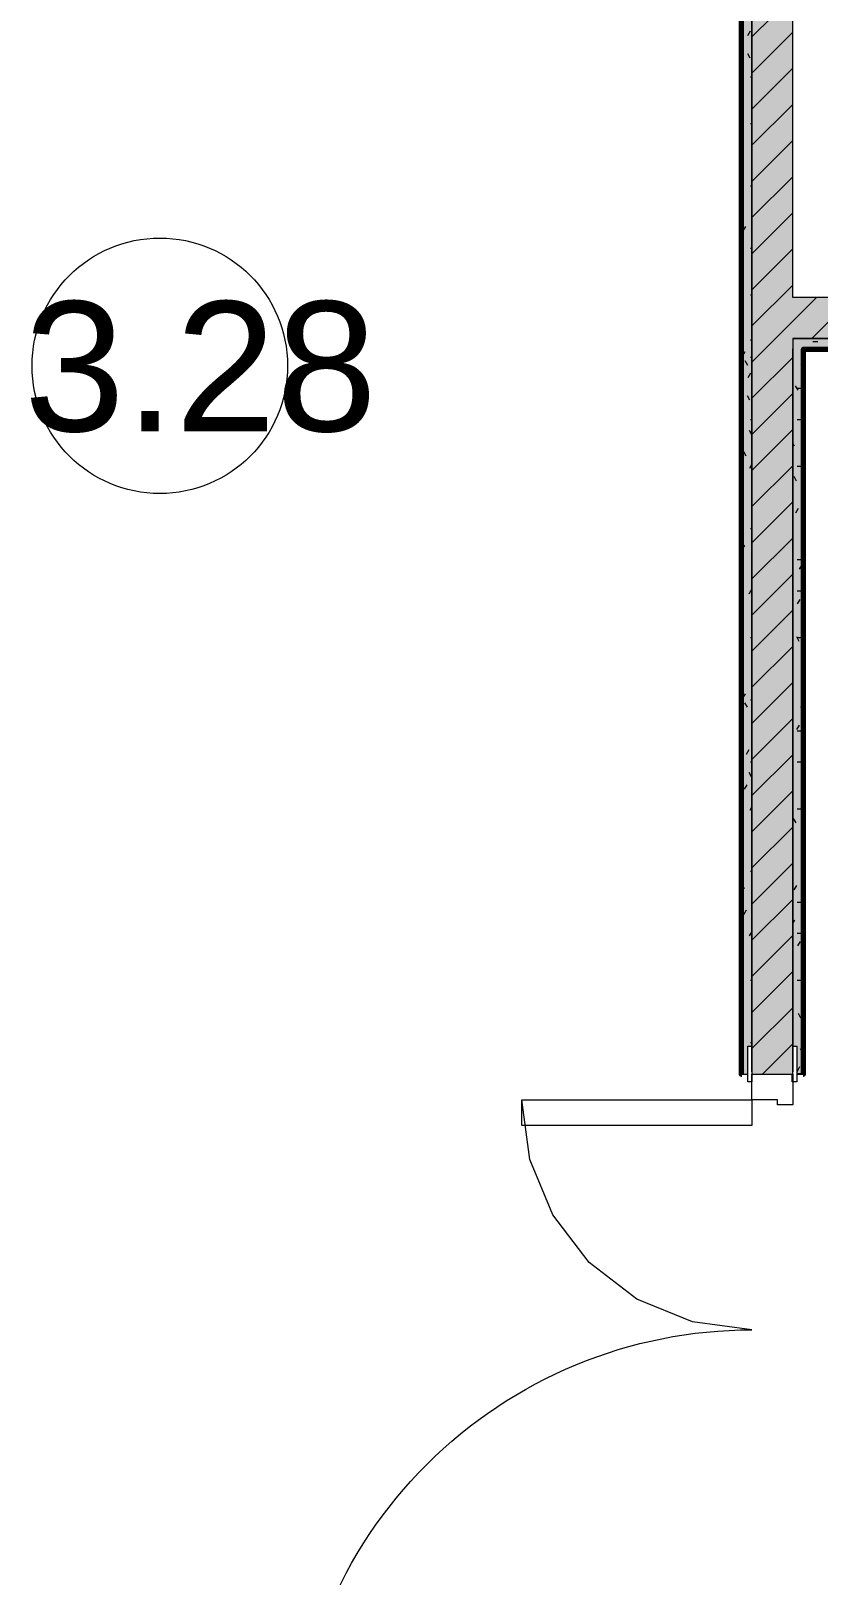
# Model space of a CAD drawing. Header units: millimetres. Extents: x -3817 to 677485, y -22715 to 103890.
# Drawn here: x 660335 to 661875, y 6076 to 9098 of the extents above; entities that cross this region are included whole.
import ezdxf

# ---------------------------------------------------------------- set-up
doc = ezdxf.new("R2010")
doc.units = ezdxf.units.MM
doc.layers.add('PDF _Геометрия', color=7, linetype='Continuous', true_color=0x1d1d1d)
doc.layers.add('PDF _Сплошная заливка', color=7, linetype='Continuous', true_color=0xffffff)
doc.layers.add('PDF _Текст', color=7, linetype='Continuous')
doc.styles.add('PDF GOST-Common', font='arial.ttf')

msp = doc.modelspace()

# ---------------------------------------------------------------- hatches: boundary and pattern name
at = {"layer": 'PDF _Сплошная заливка', "transparency": 33554559}
h = msp.add_hatch(color=256, dxfattribs=at)
h.paths.add_polyline_path([(661825.5, 1975.9), (661825.5, 5605.9), (661745.5, 5605.9), (661745.5, 1975.9)], flags=0)
h.paths.add_polyline_path([(661825.5, 7055.9), (661825.5, 11275.9), (661745.5, 11275.9), (661745.5, 7055.9), (661795.5, 7055.9)], flags=0)
h = msp.add_hatch(color=256, dxfattribs=at)
h.paths.add_polyline_path([(661745.5, 1975.9), (661745.2, 5550.9), (661737.5, 5550.9), (661737.5, 5605.9), (661725.5, 5605.9), (661725.5, 1975.9)], flags=0)
h.paths.add_polyline_path([(661725.5, 7055.9), (661737.5, 7055.9), (661737.5, 7110.9), (661745.5, 7110.9), (661745.5, 11255.9), (661725.5, 11254.9), (661725.5, 7060.5)], flags=0)
h = msp.add_hatch(color=256, dxfattribs=at)
h.paths.add_polyline_path([(662325.5, 8495.9), (662355.5, 8495.9), (662355.5, 8575.9), (661825.5, 8575.9), (661825.5, 8495.9)], flags=0)
h.paths.add_polyline_path([(664005.5, 8495.9), (664005.5, 8575.9), (663305.5, 8575.9), (663305.5, 8495.9), (663985.5, 8495.9)], flags=0)
h = msp.add_hatch(color=256, dxfattribs=at)
h.paths.add_polyline_path([(663985.5, 8475.9), (663985.5, 8495.9), (663335.5, 8495), (663335.5, 8487.9), (663305.5, 8487.9), (663305.5, 8475.9), (663984.5, 8475.9)], flags=0)
h.paths.add_polyline_path([(661825.5, 8475.9), (662355.5, 8475.9), (662355.5, 8487.9), (662325.5, 8487.9), (662325.5, 8495.9), (661825.5, 8495.9)], flags=0)
h = msp.add_hatch(color=256, dxfattribs=at)
h.paths.add_polyline_path([(661845.5, 1975.9), (661845.5, 5605.9), (661833.5, 5605.9), (661833.5, 5550.9), (661825.5, 5550.9), (661825.5, 1975.9)], flags=0)
h.paths.add_polyline_path([(661833.5, 7055.9), (661845.5, 7055.9), (661845.5, 8475.9), (661825.5, 8475.9), (661826.3, 7110.9), (661833.5, 7110.9), (661833.5, 7060.5)], flags=0)

# ---------------------------------------------------------------- linework, layer by layer
at = {"layer": 'PDF _Геометрия', "color": 9, "lineweight": 9, "true_color": 0xc0c0c0}
for points in [[(661625.5, 12495.9), (661605.5, 12495.9), (661605.5, 11475.9), (661625.5, 11475.9), (661625.5, 12475.9), (662275.5, 12475.9), (661625.5, 12475.9), (661625.5, 12275.9), (662125.5, 12275.9), (662125.5, 8575.9), (661825.5, 8575.9), (661825.5, 11275.9), (661825.5, 11475.9), (661825.5, 12275.9), (661625.5, 12275.9), (661625.5, 11475.9), (661625.5, 11495.9), (661145.5, 11495.9), (661145.5, 11483.9)], [(661725.5, 7055.9), (661737.5, 7055.9)], [(661745.5, 7055.9), (661825.5, 7055.9)], [(661833.5, 7055.9), (661845.5, 7055.9)]]:
    msp.add_lwpolyline(points, dxfattribs=at)
at = {"layer": 'PDF _Геометрия', "color": 231, "lineweight": 70, "true_color": 0xff80c0}
for points in [[(661724.5, 11254.9), (661724.5, 7055.9), (661725.5, 7055.9)], [(661845.5, 7055.9), (661846.5, 7055.9), (661846.5, 8474.9), (662355.5, 8474.9), (662355.5, 8475.9)]]:
    msp.add_lwpolyline(points, dxfattribs=at)
at = {"layer": 'PDF _Геометрия', "color": 231, "lineweight": 9, "true_color": 0xff80c0}
for points in [[(661725.5, 7055.9), (661725.5, 11254.9), (661724.5, 11254.9)], [(662355.5, 8475.9), (661845.5, 8475.9), (661845.5, 8474.9), (661845.5, 7055.9)]]:
    msp.add_lwpolyline(points, dxfattribs=at)
at = {"layer": 'PDF _Геометрия', "color": 7, "lineweight": 9}
for points in [[(661725.5, 11254.9), (661725.5, 7055.9)], [(661825.5, 8495.9), (662325.5, 8495.9), (661825.5, 8495.9), (661825.5, 8475.9)], [(661845.5, 8475.9), (662355.5, 8475.9)], [(661845.5, 7055.9), (661845.5, 8474.9)]]:
    msp.add_lwpolyline(points, dxfattribs=at)
msp.add_lwpolyline([(661745.5, 11255.9), (661745.5, 7060.5)], close=True, dxfattribs=at)
at = {"layer": 'PDF _Геометрия', "lineweight": 9}
for points in [[(661745.5, 9086.1), (661825.5, 9166.1)], [(661745.5, 9015.4), (661825.5, 9095.4)], [(661745.5, 8944.7), (661825.5, 9024.7)], [(661745.5, 8874), (661825.5, 8954)], [(661745.5, 8803.2), (661825.5, 8883.2)], [(661745.5, 8732.5), (661825.5, 8812.5)], [(661745.5, 8661.8), (661825.5, 8741.8)], [(661745.5, 8591.1), (661825.5, 8671.1)], [(661745.5, 8520.4), (661825.5, 8600.4)], [(661745.5, 8449.7), (661825.5, 8529.7), (661871.6, 8575.9)], [(661862.4, 8495.9), (661942.4, 8575.9)], [(661745.5, 8379), (661825.5, 8459)], [(661745.5, 8308.3), (661825.5, 8388.3)], [(661745.5, 8237.6), (661825.5, 8317.6)], [(661745.5, 8166.8), (661825.5, 8246.8)], [(661745.5, 8096.1), (661825.5, 8176.1)], [(661745.5, 8025.4), (661825.5, 8105.4)], [(661745.5, 7954.7), (661825.5, 8034.7)], [(661745.5, 7884), (661825.5, 7964)], [(661745.5, 7813.3), (661825.5, 7893.3)], [(661745.5, 7742.6), (661825.5, 7822.6)], [(661745.5, 7671.9), (661825.5, 7751.9)], [(661745.5, 7601.2), (661825.5, 7681.2)], [(661745.5, 7530.4), (661825.5, 7610.4)], [(661745.5, 7459.7), (661825.5, 7539.7)], [(661745.5, 7389), (661825.5, 7469)], [(661745.5, 7318.3), (661825.5, 7398.3)], [(661745.5, 7247.6), (661825.5, 7327.6)], [(661745.5, 7176.9), (661825.5, 7256.9)], [(661745.5, 7106.2), (661825.5, 7186.2)], [(661765.9, 7055.9), (661825.5, 7115.5)]]:
    msp.add_lwpolyline(points, dxfattribs=at)
at = {"layer": 'PDF _Геометрия', "color": 253, "lineweight": 9, "true_color": 0x9b9b9b}
for points in [[(661741.8, 9097.1), (661736.8, 9088.4)], [(661742.3, 9044.4), (661737.3, 9053.1)], [(661742.5, 9008.2), (661745.5, 9008.2)], [(661742.5, 8916.7), (661745.5, 8916.7)], [(661728.2, 8825.1), (661725.5, 8829.8)], [(661725.5, 8825), (661725.5, 8824.9)], [(661742.5, 8794.8), (661745.5, 8794.8)], [(661732.6, 8715.3), (661727.6, 8706.6)], [(661742.5, 8672.9), (661745.5, 8672.9)], [(661742.5, 8581.5), (661745.5, 8581.5)], [(661745.5, 8490.4), (661743.6, 8493.6)], [(661731.5, 8469.5), (661726.5, 8460.8)], [(661864.4, 8490), (661874.5, 8490)], [(661737.5, 8443.3), (661732.4, 8452)], [(661742.5, 8459.5), (661745.5, 8459.5)], [(661825.9, 8450.2), (661825.5, 8449.4)], [(661845.5, 8439.1), (661842.1, 8444.9)], [(661742.7, 8427.9), (661737.6, 8419.2)], [(661836, 8394.6), (661830.9, 8403.3)], [(661741.5, 8375.3), (661736.5, 8384)], [(661834, 8398.6), (661844, 8398.6)], [(661845.5, 8362.2), (661843.2, 8358.2)], [(661745.5, 8307.5), (661740.6, 8315.9)], [(661742.5, 8337.6), (661745.5, 8337.6)], [(661745.5, 8310.9), (661744.7, 8309.5)], [(661834, 8337.6), (661844, 8337.6)], [(661828.9, 8284.9), (661825.5, 8290.8)], [(661734.5, 8265.6), (661729.4, 8274.3)], [(661745.5, 8249.9), (661740.6, 8241.5)], [(661742.5, 8246.2), (661745.5, 8246.2)], [(661833, 8216.9), (661827.9, 8225.6)], [(661834, 8246.2), (661844, 8246.2)], [(661836, 8162.9), (661831, 8154.1)], [(661727.4, 8155.9), (661725.5, 8159.2)], [(661742.5, 8124.3), (661745.5, 8124.3)], [(661731.5, 8087.9), (661726.4, 8096.6)], [(661834, 8063.3), (661844, 8063.3)], [(661843.1, 8053.2), (661838, 8044.5)], [(661744.5, 8004.5), (661739.5, 7995.8)], [(661742.5, 8002.3), (661745.5, 8002.3)], [(661839, 7985.1), (661833.9, 7976.4)], [(661834, 8002.3), (661844, 8002.3)], [(661845.5, 7935.4), (661845.1, 7934.8)], [(661742.5, 7910.9), (661745.5, 7910.9)], [(661838.2, 7903.1), (661833.1, 7911.8)], [(661834, 7910.9), (661844, 7910.9)], [(661732.3, 7800.4), (661727.3, 7791.7)], [(661736.7, 7774.1), (661731.6, 7782.8)], [(661742.5, 7789), (661745.5, 7789)], [(661845.5, 7768.5), (661841.3, 7775.8)], [(661837.9, 7739.4), (661832.9, 7730.7)], [(661834, 7728), (661844, 7728)], [(661739.4, 7690.7), (661734.3, 7682)], [(661845.5, 7691.6), (661844, 7689.1)], [(661744.8, 7638.1), (661739.8, 7646.8)], [(661742.5, 7667.1), (661745.5, 7667.1)], [(661834, 7667.1), (661844, 7667.1)], [(661735.3, 7622.7), (661730.3, 7614)], [(661745.5, 7579.4), (661741.4, 7572.3)], [(661742.5, 7575.6), (661745.5, 7575.6)], [(661832.2, 7547.7), (661827.1, 7556.4)], [(661834, 7575.6), (661844, 7575.6)], [(661825.6, 7535.3), (661825.5, 7535)], [(661742.5, 7453.7), (661745.5, 7453.7)], [(661730.7, 7418.7), (661725.6, 7427.4)], [(661832.7, 7425.6), (661827.7, 7416.9)], [(661734.2, 7376.9), (661729.2, 7368.2)], [(661834, 7392.7), (661844, 7392.7)], [(661828.6, 7357.6), (661825.5, 7352.2)], [(661745.3, 7335.3), (661740.3, 7326.6)], [(661742.5, 7331.8), (661745.5, 7331.8)], [(661834, 7331.8), (661844, 7331.8)], [(661839.8, 7316), (661834.7, 7307.3)], [(661742.5, 7240.3), (661745.5, 7240.3)], [(661834, 7240.3), (661844, 7240.3)], [(661841.4, 7165.9), (661836.4, 7174.6)], [(661742.5, 7118.4), (661745.5, 7118.4)], [(661845.5, 7097.9), (661840.5, 7106.6)], [(661729, 7063.2), (661725.5, 7057)], [(661838.7, 7070.2), (661833.7, 7061.5)], [(661834, 7057.5), (661844, 7057.5)]]:
    msp.add_lwpolyline(points, dxfattribs=at)
at = {"layer": 'PDF _Геометрия', "color": 9, "lineweight": 9, "true_color": 0xc0c0c0}
msp.add_lwpolyline([(661825.5, 7060.5), (661825.5, 8475.9)], close=True, dxfattribs=at)
at = {"layer": 'PDF _Геометрия', "color": 253, "lineweight": 13, "true_color": 0xaaaaaa}
for points in [[(661737.5, 7040.9), (661737.5, 7110.9), (661745.5, 7110.9), (661745.5, 7040.9)], [(661825.5, 7040.9), (661825.5, 7110.9), (661833.5, 7110.9), (661833.5, 7040.9)], [(661745.5, 7055.9), (661825.5, 7055.9), (661825.5, 6995.9), (661795.5, 6995.9), (661795.5, 7005.9), (661745.5, 7005.9)], [(661824.5, 7040.9), (661824.5, 7055.9), (661825.5, 7055.9), (661825.5, 7040.9)], [(661745.5, 7005.9), (661745.5, 6955.9), (661295.5, 6955.9), (661295.5, 7005.9)]]:
    msp.add_lwpolyline(points, close=True, dxfattribs=at)
at = {"layer": 'PDF _Геометрия', "color": 253, "lineweight": 9, "true_color": 0xaaaaaa}
msp.add_lwpolyline([(660845.5, 5655.9, -0.414214), (661745.5, 6555.9), (661629, 6571.2), (661520.5, 6616.1), (661427.3, 6687.7), (661355.8, 6780.9), (661310.8, 6889.4), (661295.5, 7005.9)], format="xyb", dxfattribs=at)
at = {"layer": 'PDF _Геометрия', "color": 7, "lineweight": 9}
msp.add_circle((660586.8, 8442.5), 250, dxfattribs=at)
msp.add_circle((660586.8, 8442.5), 250, dxfattribs=at)
at = {"layer": 'PDF _Сплошная заливка', "color": 254, "lineweight": 35, "true_color": 0xffb9dc, "transparency": 33554559}
for points in [[(662355.5, 8474.9), (662355.5, 8475.9), (661846.5, 8474.9)], [(661724.5, 7055.9), (661725.5, 7055.9), (661724.5, 7060.5)], [(661845.5, 7055.9), (661846.5, 7055.9), (661845.5, 7060.5)]]:
    msp.add_solid(points, dxfattribs=at)

# ---------------------------------------------------------------- texts
at = {"layer": 'PDF _Текст', "color": 250, "true_color": 0x3c3c3c, "insert": (660321.1, 8439.7), "char_height": 254, "attachment_point": 4, "style": 'PDF GOST-Common'}
msp.add_mtext('3.28', dxfattribs=at)

doc.saveas('drawing.dxf')
